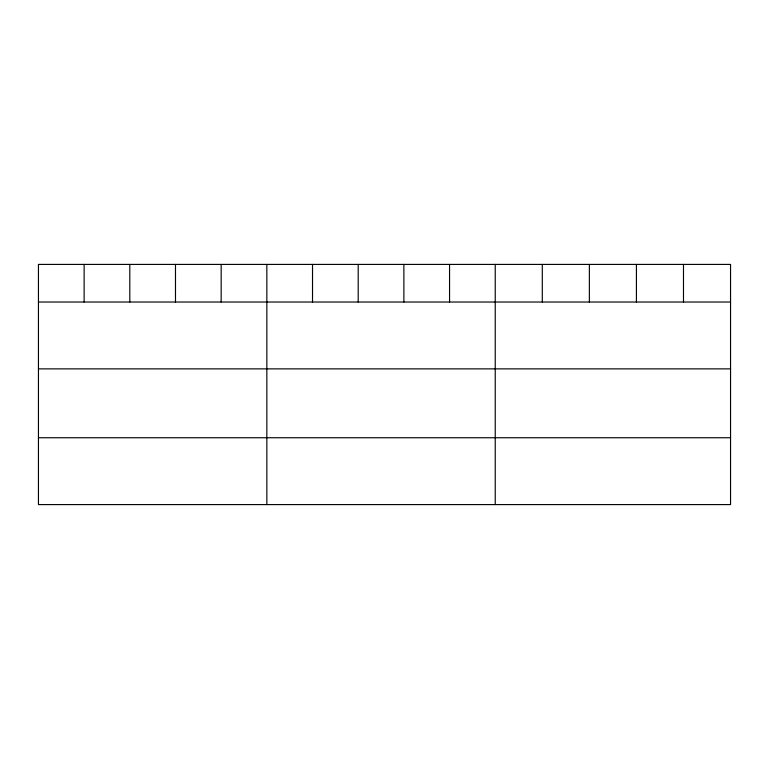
<?xml version="1.0" encoding="UTF-8"?>
<svg xmlns="http://www.w3.org/2000/svg" width="769" height="769" viewBox="0 0 769 769"><rect width="100%" height="100%" fill="white"/><g stroke="black" fill="none" stroke-linecap="round" stroke-linejoin="round"><path stroke-width="1.15" d="M730.55 302.025L730.55 504.589L38.45 504.589L38.45 264.411L730.55 264.411L730.55 302.025L38.45 302.025M38.45 368.87L730.55 368.87M38.45 437.744L730.55 437.744M683.487 264.411L683.487 302.025M636.424 264.411L636.424 302.025M589.362 264.411L589.362 302.025M542.299 264.411L542.299 302.025M495.236 264.411L495.236 504.589M449.557 264.411L449.557 302.025M403.879 264.411L403.879 302.025M358.2 264.411L358.2 302.025M312.522 264.411L312.522 302.025M266.843 264.411L266.843 504.589M221.164 264.411L221.164 302.025M175.486 264.411L175.486 302.025M129.807 264.411L129.807 302.025M84.129 264.411L84.129 302.025"/></g></svg>
